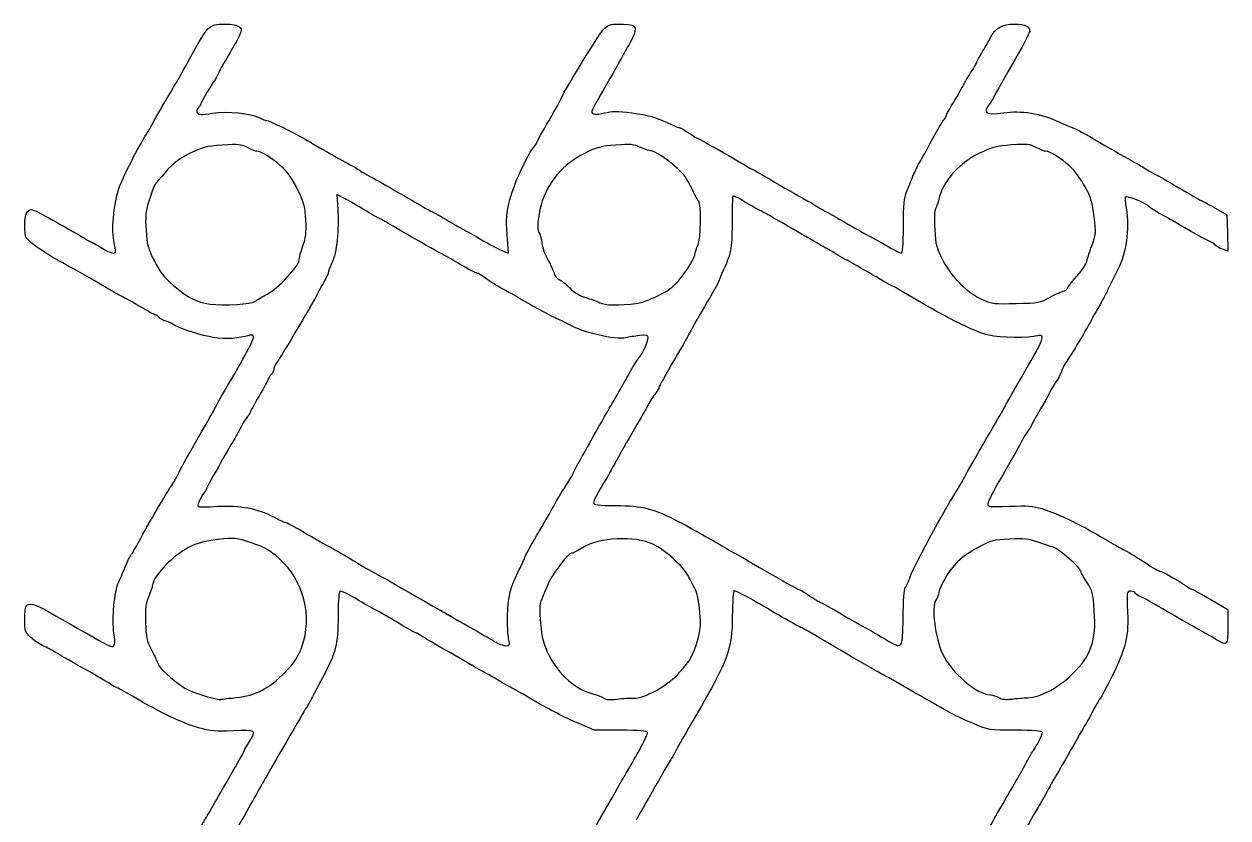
# Model space of a CAD drawing. Extents: x 10 to 820, y 30 to 851.
# Drawn here: x 33.5 to 352.3, y 239 to 449.2 of the extents above; entities that cross this region are included whole.
import ezdxf

# ---------------------------------------------------------------- set-up
doc = ezdxf.new("R2010")
doc.units = 0
doc.layers.add('Layer_1', color=7, linetype='CONTINUOUS')

msp = doc.modelspace()

# ---------------------------------------------------------------- linework, layer by layer
at = {"layer": 'Layer_1', "color": 7}
for points in [[(118.304194, 403.006843), (116.258793, 404.050333), (116.534065, 400.031117)], [(349.143437, 400.364982), (352.031544, 398.725791), (352.168741, 393.897965), (352.305655, 389.070223), (350.872911, 389.569659)], [(160.604346, 388.983341), (161.719609, 388.550689), (161.388312, 393.496437)], [(196.072973, 375.283641), (196.073075, 375.283811)], [(347.747346, 296.836242), (352.272518, 294.173036), (352.272518, 289.615889)], [(266.278609, 292.085659), (266.278581, 292.085858)], [(161.798043, 286.383061), (161.798256, 286.383061)], [(194.869635, 270.732132), (194.869709, 270.731962)], [(191.459888, 262.200218), (184.520531, 262.205887), (179.781514, 264.224268)]]:
    msp.add_lwpolyline(points, dxfattribs=at)
for points in [[(305.231404, 376.910586)], [(94.747583, 375.81542)], [(89.693356, 270.876246)], [(299.331515, 270.811616)]]:
    msp.add_lwpolyline(points, close=True, dxfattribs=at)
for points in [[(76.539354, 438.612061), (82.172163, 449.027314), (82.336229, 449.201871), (86.48915, 449.201871)], [(86.48915, 449.201871), (88.691743, 449.201871), (89.870363, 448.971982), (90.475024, 448.424952)], [(90.475024, 448.424952), (91.293109, 447.684571), (91.251417, 447.497768), (89.589022, 444.453783)], [(175.614511, 429.274597), (175.614511, 430.024247), (185.564755, 446.339843), (186.813518, 447.637827)], [(186.813518, 447.637827), (188.167515, 449.045144), (188.595124, 449.202212), (191.072942, 449.202212)], [(191.072942, 449.202212), (192.587839, 449.202212), (194.169928, 449.070684), (194.588699, 448.910101)], [(194.588699, 448.910101), (195.709444, 448.480029), (195.467731, 446.864791), (193.876075, 444.148039)], [(289.369266, 445.475446), (290.752035, 448.215642), (292.456167, 449.201248), (295.811253, 449.201248)], [(299.80439, 447.275135), (299.80439, 446.8511), (297.638296, 442.778678), (294.990822, 438.225302)], [(295.811253, 449.201248), (298.694428, 449.201248), (299.80439, 448.665812), (299.80439, 447.275135)], [(89.589022, 444.453783), (88.629554, 442.696927), (87.330331, 440.436722), (86.701844, 439.431047)], [(193.876075, 444.148039), (193.100569, 442.824316), (192.315302, 441.416376), (192.131058, 441.019213)], [(287.150561, 441.629484), (287.86852, 442.749396), (288.866939, 444.480061), (289.369266, 445.475446)], [(192.131058, 441.019213), (191.946693, 440.622108), (189.99642, 437.191733), (187.796806, 433.396143)], [(285.845065, 439.211702), (285.845065, 439.421182), (286.432517, 440.509544), (287.150561, 441.629484)], [(71.561662, 429.947683), (73.511901, 433.256962), (75.751838, 437.155988), (76.539354, 438.612061)], [(86.701844, 439.431047), (86.073358, 438.425343), (85.35244, 437.125686), (85.099762, 436.542911)], [(284.160321, 436.271976), (285.08691, 437.678981), (285.845065, 439.001825), (285.845065, 439.211702)], [(294.990822, 438.225302), (292.343376, 433.671869), (290.177282, 429.818168), (290.177282, 429.661554)], [(84.03753, 434.548653), (82.045511, 431.460448), (80.305846, 428.502496), (80.305846, 428.203611)], [(85.099762, 436.542911), (84.84694, 435.96008), (84.369084, 435.062688), (84.03753, 434.548653)], [(282.475578, 433.46168), (282.475578, 433.600578), (283.233698, 434.865), (284.160321, 436.271976)], [(187.796806, 433.396143), (185.597223, 429.600581), (183.79756, 426.310068), (183.79756, 426.083863)], [(280.0688, 429.224962), (281.392562, 431.416483), (282.475578, 433.322981), (282.475578, 433.46168)], [(67.416696, 422.727331), (67.746192, 423.389192), (69.611398, 426.638348), (71.561662, 429.947683)], [(80.305846, 428.203611), (80.305846, 428.012839), (79.991907, 427.510427), (79.608178, 427.086449)], [(172.485686, 423.690316), (174.206531, 426.633047), (175.614511, 429.146017), (175.614511, 429.274597)], [(277.662021, 424.86386), (277.662021, 425.070789), (278.745066, 427.033469), (280.0688, 429.224962)], [(289.214579, 428.152927), (287.220888, 425.618386), (288.188976, 424.96259), (292.852365, 425.6886)], [(290.177282, 429.661554), (290.177282, 429.504798), (289.744063, 428.826099), (289.214579, 428.152927)], [(79.608178, 427.086449), (79.192766, 426.627378), (79.068904, 426.059173), (79.302155, 425.681938)], [(79.302155, 425.681938), (79.61974, 425.168074), (80.387201, 425.153532), (83.364503, 425.605119)], [(83.364503, 425.605119), (87.419092, 426.219727), (93.355897, 425.636301), (95.868694, 424.374231)], [(95.868694, 424.374231), (96.618223, 423.998102), (97.452175, 423.690316), (97.721957, 423.690316)], [(183.79756, 426.083863), (183.79756, 425.211529), (184.888975, 425.078499), (187.195918, 425.669749)], [(187.195918, 425.669749), (189.134237, 426.166521), (190.526003, 426.168335), (194.445002, 425.678253)], [(194.445002, 425.678253), (199.050967, 425.103416), (200.123937, 424.790868), (204.78927, 422.665252)], [(277.005463, 423.727252), (277.366549, 424.145277), (277.662021, 424.656675), (277.662021, 424.86386)], [(292.852365, 425.6886), (297.441741, 426.403129), (302.921366, 425.543466), (307.324535, 423.418616)], [(65.894922, 420.079828), (66.402423, 420.874068), (67.087237, 422.065413), (67.416696, 422.727331)], [(97.721957, 423.690316), (98.20053, 423.690316), (105.343999, 420.294553), (106.780555, 419.384178)], [(169.356858, 418.044553), (169.356858, 418.206978), (170.764844, 420.747586), (172.485686, 423.690316)], [(204.78927, 422.665252), (205.877255, 422.169586), (206.92888, 421.76392), (207.126243, 421.76392)], [(207.126243, 421.76392), (207.323647, 421.76392), (208.44793, 421.114105), (209.624779, 420.319923)], [(274.272397, 419.116502), (275.414496, 421.234465), (276.644375, 423.30934), (277.005463, 423.727252)], [(307.324535, 423.418616), (309.210283, 422.508524), (310.973574, 421.76392), (311.242865, 421.76392)], [(311.242865, 421.76392), (311.512157, 421.76392), (314.712018, 420.018798), (318.353517, 417.885841)], [(58.739801, 406.169259), (59.952541, 409.358433), (63.702091, 416.648065), (65.894922, 420.079828)], [(106.780555, 419.384178), (108.17463, 418.500619), (119.063048, 412.288096), (119.777164, 411.968745)], [(168.69733, 416.989243), (169.060057, 417.407211), (169.356858, 417.882099), (169.356858, 418.044553)], [(209.624779, 420.319923), (210.801593, 419.525655), (211.875966, 418.875841), (212.012185, 418.875841)], [(212.012185, 418.875841), (212.230113, 418.875841), (222.820711, 412.831753), (224.712846, 411.627567)], [(270.944056, 413.099542), (271.632537, 414.290887), (273.130268, 416.99854), (274.272397, 419.116502)], [(318.353517, 417.885841), (321.995016, 415.752884), (325.971967, 413.472695), (327.191148, 412.818799)], [(77.302137, 414.926216), (74.481299, 413.497186), (72.901613, 412.27894), (70.80382, 409.914818)], [(85.927938, 417.142909), (81.520192, 416.84717), (80.655222, 416.624877), (77.302137, 414.926216)], [(92.659796, 416.489268), (91.01821, 417.369142), (90.315788, 417.437343), (85.927938, 417.142909)], [(95.125385, 415.50695), (94.77739, 415.50695), (93.667858, 415.949013), (92.659796, 416.489268)], [(101.372584, 411.703848), (98.768208, 413.972783), (96.248066, 415.50695), (95.125385, 415.50695)], [(162.13258, 402.762865), (163.117548, 406.719577), (166.901882, 414.920518), (168.69733, 416.989243)], [(181.880696, 414.971882), (176.201189, 412.158723), (171.920602, 407.06804), (170.390307, 401.306906)], [(190.13015, 417.164395), (186.25439, 416.875942), (185.111977, 416.57238), (181.880696, 414.971882)], [(196.795008, 416.513617), (194.892604, 417.379148), (194.081175, 417.458376), (190.13015, 417.164395)], [(199.936567, 415.517551), (199.400048, 415.523221), (197.986365, 415.971605), (196.795008, 416.513617)], [(208.273959, 409.20335), (206.780634, 411.115347), (200.982837, 415.506184), (199.936567, 415.517551)], [(286.549219, 415.023614), (281.468275, 412.591035), (277.093644, 407.91849), (276.013088, 403.770043)], [(295.019962, 417.204676), (291.053442, 416.921495), (289.885228, 416.620824), (286.549219, 415.023614)], [(301.511102, 416.519995), (299.815048, 417.429066), (299.148708, 417.499365), (295.019962, 417.204676)], [(304.029259, 415.50695), (303.683858, 415.50695), (302.550737, 415.962817), (301.511102, 416.519995)], [(310.445961, 411.541082), (308.18108, 413.636622), (305.154925, 415.50695), (304.029259, 415.50695)], [(105.898716, 405.441265), (104.418062, 408.461325), (103.268077, 410.052496), (101.372584, 411.703848)], [(119.777164, 411.968745), (120.174292, 411.790729), (121.149027, 411.221844), (121.943292, 410.7037)], [(224.712846, 411.627567), (225.109946, 411.374717), (225.75978, 411.020018), (226.156908, 410.839224)], [(268.863587, 408.887684), (269.319356, 410.01284), (270.255571, 411.908197), (270.944056, 413.099542)], [(314.495508, 406.120503), (313.487536, 407.973766), (311.665199, 410.413007), (310.445961, 411.541082)], [(327.191148, 412.818799), (328.410301, 412.164846), (330.057684, 411.205545), (330.851895, 410.687088)], [(70.80382, 409.914818), (67.802848, 406.532887), (67.85642, 406.629577), (66.438142, 402.029004)], [(121.943292, 410.7037), (122.73752, 410.185498), (124.145466, 409.36226), (125.072083, 408.874191)], [(125.072083, 408.874191), (126.562242, 408.089334), (136.7152, 402.262238), (139.268824, 400.726257)], [(210.477911, 405.287769), (209.762911, 406.804758), (208.771131, 408.566774), (208.273959, 409.20335)], [(226.156908, 410.839224), (226.554042, 410.658374), (229.911495, 408.746235), (233.617925, 406.590005)], [(267.192541, 404.808232), (267.655816, 405.926755), (268.407822, 407.7625), (268.863587, 408.887684)], [(330.851895, 410.687088), (331.646134, 410.168547), (332.729195, 409.548411), (333.258679, 409.308997)], [(333.258679, 409.308997), (333.788191, 409.06947), (336.495816, 407.526147), (339.275583, 405.879189)], [(57.207476, 391.885054), (56.570948, 395.241502), (57.351618, 402.518604), (58.739801, 406.169259)], [(108.084741, 397.222239), (107.906697, 400.917057), (107.657387, 401.854106), (105.898716, 405.441265)], [(212.146896, 402.301498), (211.943822, 402.42679), (211.192879, 403.770752), (210.477911, 405.287769)], [(233.617925, 406.590005), (237.32436, 404.433804), (240.681816, 402.522941), (241.078947, 402.343706)], [(316.880097, 398.178109), (316.424711, 401.951419), (316.007735, 403.340169), (314.495508, 406.120503)], [(339.275583, 405.879189), (342.055463, 404.232232), (344.76306, 402.686556), (345.292571, 402.444421)], [(66.438142, 402.029004), (65.655667, 399.490834), (65.524516, 398.087854), (65.74345, 394.597073)], [(123.507087, 400.030749), (121.770464, 401.093684), (119.429151, 402.432941), (118.304194, 403.006843)], [(161.388312, 393.496437), (161.104167, 397.737407), (161.210268, 399.05804), (162.13258, 402.762865)], [(211.94317, 390.617798), (212.69229, 392.053999), (212.863327, 401.858755), (212.146896, 402.301498)], [(221.169862, 403.57998), (221.048539, 403.383539), (220.953805, 400.192437), (220.959503, 396.488547)], [(223.303202, 402.729615), (222.251231, 403.393659), (221.291225, 403.776364), (221.169862, 403.57998)], [(228.137795, 399.970371), (226.530741, 400.823854), (224.35517, 402.065514), (223.303202, 402.729615)], [(241.078947, 402.343706), (241.476078, 402.164556), (242.450816, 401.589322), (243.245041, 401.065621)], [(266.350161, 395.662276), (266.350161, 401.340157), (266.519956, 403.184632), (267.192541, 404.808232)], [(276.013088, 403.770043), (275.628089, 402.291889), (275.103739, 400.708427), (274.847901, 400.251227)], [(325.088805, 403.384843), (325.015955, 403.300654), (325.129624, 402.040371), (325.341939, 400.58427)], [(331.201718, 401.051675), (330.240348, 401.961142), (325.442172, 403.792493), (325.088805, 403.384843)], [(345.292571, 402.444421), (345.822083, 402.202342), (347.554959, 401.266512), (349.143437, 400.364982)], [(33.982706, 392.626201), (33.450113, 393.375738), (33.544073, 398.110163), (34.11259, 399.172503)], [(34.11259, 399.172503), (34.386587, 399.684553), (34.962258, 400.103571), (35.391701, 400.103571)], [(35.391701, 400.103571), (35.821144, 400.103571), (38.358679, 398.837675), (41.03069, 397.29044)], [(116.534065, 400.031117), (116.898025, 394.720097), (116.242604, 388.709543), (115.002852, 385.988)], [(127.67388, 397.657924), (127.118768, 397.900002), (125.24371, 398.967842), (123.507087, 400.030749)], [(139.268824, 400.726257), (139.800116, 400.406708), (140.679313, 399.940975), (141.222576, 399.691357)], [(141.222576, 399.691357), (141.765844, 399.441908), (143.931941, 398.217171), (146.036135, 396.970125)], [(170.390307, 401.306906), (169.517991, 398.022884), (169.25423, 394.791246), (169.804434, 394.128336)], [(231.861176, 397.937193), (231.420357, 398.201949), (229.744818, 399.116859), (228.137795, 399.970371)], [(243.245041, 401.065621), (244.039301, 400.541977), (245.014039, 399.965864), (245.41117, 399.785382)], [(245.41117, 399.785382), (245.80827, 399.604815), (248.688828, 397.977955), (251.812358, 396.169933)], [(274.847901, 400.251227), (274.584336, 399.780251), (274.49651, 397.429479), (274.645167, 394.827842)], [(325.341939, 400.58427), (326.232443, 394.472122), (325.469215, 388.792116), (323.142906, 384.218189)], [(334.943564, 398.611838), (333.487463, 399.384336), (331.803655, 400.482251), (331.201718, 401.051675)], [(338.313079, 396.754692), (337.915973, 397.003574), (336.399693, 397.839369), (334.943564, 398.611838)], [(41.03069, 397.29044), (43.702703, 395.743234), (46.213788, 394.332856), (46.610916, 394.156343)], [(107.2932, 390.440462), (108.099439, 392.561741), (108.248014, 393.834809), (108.084741, 397.222239)], [(129.405182, 396.737939), (129.008082, 397.001845), (128.228963, 397.41576), (127.67388, 397.657924)], [(144.550427, 388.069593), (144.365126, 388.069593), (130.557349, 395.9725), (129.405182, 396.737939)], [(146.036135, 396.970125), (148.14033, 395.723108), (150.295145, 394.506875), (150.824662, 394.267376)], [(220.959503, 396.488547), (220.968857, 389.548683), (220.753594, 388.488724), (218.193595, 382.9424)], [(245.673837, 389.974163), (243.211955, 391.368299), (232.904467, 397.310566), (231.861176, 397.937193)], [(251.812358, 396.169933), (254.935928, 394.361883), (257.583166, 392.882566), (257.695124, 392.882566)], [(265.788235, 388.550236), (266.191197, 388.550094), (266.350161, 390.561842), (266.350161, 395.662276)], [(316.273171, 390.476434), (317.378512, 393.460834), (317.406547, 393.816298), (316.880097, 398.178109)], [(347.896052, 391.438484), (347.558842, 391.438484), (340.909841, 395.127067), (338.313079, 396.754692)], [(42.038055, 386.86657), (38.874891, 388.578667), (34.77662, 391.508954), (33.982706, 392.626201)], [(46.610916, 394.156343), (47.008047, 393.980028), (47.982786, 393.407713), (48.777014, 392.885089)], [(48.777014, 392.885089), (49.571273, 392.362437), (50.697942, 391.724358), (51.280745, 391.467114)], [(65.74345, 394.597073), (65.977904, 390.86101), (66.258522, 389.804141), (67.874287, 386.575848)], [(150.824662, 394.267376), (151.354149, 394.027848), (152.437196, 393.421319), (153.231424, 392.91936)], [(153.231424, 392.91936), (155.228452, 391.657347), (159.261336, 389.504377), (160.604346, 388.983341)], [(169.804434, 394.128336), (170.087644, 393.787215), (170.455187, 392.446938), (170.62147, 391.149917)], [(257.695124, 392.882566), (257.80695, 392.882566), (259.547406, 391.907845), (261.562518, 390.716472)], [(274.645167, 394.827842), (274.884638, 390.638859), (275.081485, 389.903269), (276.887021, 386.447694)], [(51.280745, 391.467114), (51.863549, 391.210012), (53.21305, 390.448541), (54.279656, 389.775228)], [(54.279656, 389.775228), (56.2329, 388.542214), (57.682123, 388.197776), (57.682123, 388.966702)], [(57.682123, 388.966702), (57.682123, 389.195458), (57.468618, 390.508607), (57.207476, 391.885054)], [(106.30038, 386.697256), (106.300502, 387.319688), (106.747276, 389.004147), (107.2932, 390.440462)], [(170.62147, 391.149917), (170.787807, 389.852869), (171.509885, 387.816941), (172.226183, 386.625596)], [(211.232986, 388.551001), (211.236105, 388.948135), (211.557383, 389.87821), (211.94317, 390.617798)], [(249.022265, 388.005332), (248.228039, 388.495017), (246.721244, 389.380985), (245.673837, 389.974163)], [(261.562518, 390.716472), (263.577597, 389.525127), (265.479174, 388.550292), (265.788235, 388.550236)], [(314.853325, 386.144217), (314.997042, 386.806078), (315.635829, 388.755606), (316.273171, 390.476434)], [(348.871935, 390.753804), (348.559245, 391.130358), (348.120215, 391.438484), (347.896052, 391.438484)], [(350.872911, 389.569659), (350.084908, 389.844336), (349.184426, 390.377221), (348.871935, 390.753804)], [(57.682126, 377.951723), (56.491269, 378.733773), (45.655309, 384.908708), (42.038055, 386.86657)], [(67.874287, 386.575848), (69.333464, 383.660557), (70.434913, 382.248932), (72.975334, 380.03822)], [(97.793407, 377.658479), (100.725477, 379.20903), (106.30006, 385.132135), (106.30038, 386.697256)], [(115.002852, 385.988), (114.452171, 384.779165), (114.001633, 383.571237), (114.001633, 383.303619)], [(148.807319, 385.662809), (146.558252, 386.986532), (144.642643, 388.069593), (144.550427, 388.069593)], [(172.226183, 386.625596), (172.942447, 385.434223), (173.673635, 383.87823), (173.851004, 383.167839)], [(206.857172, 381.330989), (209.141086, 384.039578), (211.219842, 387.46947), (211.232986, 388.551001)], [(251.188362, 386.792642), (250.791259, 386.970091), (249.816524, 387.515618), (249.022265, 388.005332)], [(257.157479, 383.379502), (254.271603, 385.079496), (251.58549, 386.615363), (251.188362, 386.792642)], [(276.887021, 386.447694), (279.16728, 382.083587), (283.415827, 377.951949), (287.479068, 376.147187)], [(312.559076, 382.74491), (313.677344, 383.952696), (314.709722, 385.482355), (314.853325, 386.144217)], [(114.001633, 383.303619), (114.001633, 383.035745), (113.351796, 381.714941), (112.557565, 380.367889)], [(153.453669, 383.256025), (153.147334, 383.256025), (151.056381, 384.339086), (148.807319, 385.662809)], [(155.78767, 381.857099), (154.810395, 382.626507), (153.760105, 383.256025), (153.453669, 383.256025)], [(173.851004, 383.167839), (174.028425, 382.45742), (174.590274, 381.74394), (175.099643, 381.582223)], [(218.193595, 382.9424), (217.808505, 382.108192), (217.493454, 381.306299), (217.493454, 381.160541)], [(263.415132, 379.826189), (262.859321, 380.080456), (260.043389, 381.679593), (257.157479, 383.379502)], [(309.962286, 379.495782), (310.272396, 380.075014), (311.440865, 381.537152), (312.559076, 382.74491)], [(323.142906, 384.218189), (322.537, 383.026815), (321.363344, 380.644069), (320.534805, 378.923241)], [(72.975334, 380.03822), (76.776993, 376.729962), (79.085106, 375.554576), (82.713674, 375.079036)], [(112.557565, 380.367889), (111.763337, 379.020838), (111.113503, 377.833461), (111.113503, 377.729203)], [(159.971315, 379.183773), (158.647573, 379.884696), (156.76494, 381.087663), (155.78767, 381.857099)], [(175.099643, 381.582223), (175.609046, 381.420932), (176.900193, 380.413867), (177.968922, 379.345178)], [(201.174848, 377.193001), (203.862797, 378.469442), (205.369332, 379.566478), (206.857172, 381.330989)], [(217.493454, 381.160541), (217.493454, 381.014841), (215.76057, 377.937039), (213.642597, 374.321165)], [(265.393783, 378.782614), (264.861317, 379.102192), (263.970913, 379.571808), (263.415132, 379.826189)], [(308.704355, 378.442513), (309.086154, 378.442513), (309.652289, 378.916523), (309.962286, 379.495782)], [(59.391911, 377.045486), (58.848648, 377.28303), (58.079254, 377.690907), (57.682126, 377.951723)], [(64.124913, 374.399175), (62.065035, 375.616995), (59.935182, 376.80783), (59.391911, 377.045486)], [(94.747583, 375.81542), (95.144709, 376.153225), (96.515342, 376.982557), (97.793407, 377.658479)], [(111.113503, 377.729203), (111.113503, 377.349474), (101.394232, 360.907679), (100.490901, 359.759251)], [(163.100143, 377.47896), (162.703012, 377.71537), (161.29503, 378.482879), (159.971315, 379.183773)], [(174.411984, 371.279024), (172.458522, 372.161902), (167.002858, 375.152113), (163.100143, 377.47896)], [(177.968922, 379.345178), (179.277494, 378.036592), (180.668398, 377.202497), (182.228187, 376.791077)], [(182.228187, 376.791077), (183.502071, 376.455001), (185.188799, 375.835518), (185.976436, 375.414318)], [(196.073075, 375.283811), (196.867334, 375.378488), (199.163125, 376.237697), (201.174848, 377.193001)], [(288.974825, 366.830699), (285.178328, 367.656743), (277.162242, 371.719613), (265.393783, 378.782614)], [(296.195093, 375.216913), (302.180447, 375.371401), (302.57364, 375.445386), (305.231404, 376.910586)], [(305.231461, 376.910586), (306.759703, 377.753156), (308.3225, 378.442513), (308.704355, 378.442513)], [(320.534805, 378.923241), (319.706267, 377.202412), (318.498056, 374.927978), (317.849857, 373.869011)], [(68.252806, 372.18492), (68.042447, 372.18492), (66.184787, 373.181298), (64.124913, 374.399175)], [(82.713674, 375.079036), (86.359533, 374.6012), (93.859614, 375.062028), (94.747583, 375.81542)], [(185.976436, 375.414318), (187.33896, 374.685757), (190.695971, 374.642444), (196.072973, 375.283641)], [(213.642597, 374.321165), (211.52462, 370.70515), (209.791736, 367.653484), (209.791736, 367.539588)], [(287.479068, 376.147187), (289.704435, 375.15869), (290.530564, 375.070532), (296.195093, 375.216913)], [(317.849857, 373.869011), (317.201744, 372.810044), (316.518509, 371.618643), (316.331649, 371.221509)], [(69.195479, 371.510076), (68.88756, 371.881244), (68.46325, 372.18492), (68.252806, 372.18492)], [(71.059519, 370.509871), (70.342331, 370.688737), (69.5035, 371.138935), (69.195479, 371.510076)], [(73.085531, 369.566444), (72.688428, 369.906318), (71.776701, 370.330891), (71.059519, 370.509871)], [(177.540814, 369.758747), (177.14368, 369.996573), (175.735735, 370.6808), (174.411984, 371.279024)], [(316.331649, 371.221509), (315.61902, 369.707128), (311.198957, 362.23126), (309.928128, 360.391037)], [(82.358564, 366.440822), (78.735889, 367.252098), (73.875351, 368.890438), (73.085531, 369.566444)], [(88.39025, 355.187166), (93.320671, 363.64983), (94.597373, 366.236898), (94.09244, 366.741862)], [(94.09244, 366.741862), (93.926103, 366.908255), (92.951226, 366.792885), (91.926025, 366.485893)], [(192.84883, 366.143298), (190.116467, 365.472649), (181.167035, 367.586359), (177.540814, 369.758747)], [(196.434059, 366.712721), (195.176519, 366.574958), (193.563167, 366.318592), (192.84883, 366.143298)], [(198.720501, 366.189191), (198.720501, 366.827128), (198.317987, 366.91931), (196.434059, 366.712721)], [(209.791736, 367.539588), (209.791736, 367.425918), (207.950572, 364.190312), (205.700209, 360.349793)], [(301.851118, 366.626605), (299.733326, 366.025773), (292.120063, 366.146558), (288.974825, 366.830699)], [(298.558308, 357.241065), (303.534472, 365.778762), (304.050888, 367.25068), (301.851118, 366.626605)], [(91.926025, 366.485893), (89.596179, 365.78789), (85.363775, 365.767991), (82.358564, 366.440822)], [(196.357203, 360.879531), (197.360679, 361.99332), (198.720501, 365.048473), (198.720501, 366.189191)], [(193.788501, 356.781456), (194.720975, 358.502284), (195.876918, 360.346448), (196.357203, 360.879531)], [(205.700209, 360.349793), (203.44988, 356.50933), (201.608687, 353.189761), (201.608687, 352.972996)], [(309.928128, 360.391037), (309.196818, 359.332041), (308.433845, 357.924045), (308.232614, 357.262212)], [(99.560962, 357.738148), (99.560962, 357.276782), (99.236026, 356.62966), (98.838927, 356.300076)], [(100.490901, 359.759251), (99.979443, 359.10904), (99.560962, 358.199515), (99.560962, 357.738148)], [(293.505241, 348.357683), (293.745335, 348.887194), (296.019231, 352.884697), (298.558308, 357.241065)], [(308.232614, 357.262212), (308.031637, 356.60035), (307.244116, 355.127355), (306.483184, 353.988905)], [(83.675373, 346.906032), (83.675373, 347.00978), (85.797054, 350.736149), (88.39025, 355.187166)], [(98.116897, 355.24692), (98.116897, 354.997471), (97.033819, 352.959305), (95.710099, 350.718177)], [(98.838927, 356.300076), (98.441796, 355.970492), (98.116897, 355.496567), (98.116897, 355.24692)], [(188.041736, 346.672968), (190.269955, 350.51173), (192.855991, 355.060599), (193.788501, 356.781456)], [(306.483184, 353.988905), (305.722223, 352.850483), (305.099621, 351.807418), (305.099621, 351.670958)], [(200.691702, 351.41309), (200.18737, 350.771922), (199.309696, 349.38887), (198.741341, 348.339683)], [(201.608687, 352.972996), (201.608687, 352.756429), (201.196031, 352.054259), (200.691702, 351.41309)], [(305.099621, 351.670958), (305.099621, 351.534328), (304.016532, 349.589251), (302.692809, 347.348124)], [(95.710099, 350.718177), (94.386387, 348.47705), (93.303306, 346.504647), (93.303306, 346.33505)], [(198.741341, 348.339683), (198.172983, 347.290524), (197.512094, 346.107144), (197.272694, 345.71001)], [(292.592542, 346.672968), (292.854463, 347.070073), (293.265118, 347.828199), (293.505241, 348.357683)], [(79.664944, 339.835973), (81.870673, 343.620933), (83.675373, 346.802426), (83.675373, 346.906032)], [(92.63516, 345.266785), (92.267651, 344.848817), (91.3896, 343.423784), (90.683884, 342.100061)], [(93.303306, 346.33505), (93.303306, 346.165538), (93.002675, 345.684754), (92.63516, 345.266785)], [(183.65252, 338.971236), (183.838473, 339.36837), (185.813515, 342.834149), (188.041736, 346.672968)], [(197.272694, 345.71001), (195.383063, 342.575431), (188.612078, 330.696083), (188.612078, 330.515431)], [(282.332009, 328.862776), (282.700048, 329.6662), (291.841701, 345.534376), (292.592542, 346.672968)], [(302.692809, 347.348124), (301.369086, 345.106996), (300.286025, 343.134536), (300.286025, 342.964996)], [(90.683884, 342.100061), (89.978199, 340.776338), (89.199587, 339.36837), (88.95363, 338.971236)], [(299.6321, 341.896732), (299.272412, 341.478735), (298.160721, 339.620483), (297.161593, 337.767248)], [(300.286025, 342.964996), (300.286025, 342.795484), (299.991732, 342.3147), (299.6321, 341.896732)], [(74.52436, 330.547605), (75.145944, 331.871327), (77.459188, 336.051097), (79.664944, 339.835973)], [(88.95363, 338.971236), (87.518432, 336.653998), (81.750762, 326.432379), (81.750762, 326.206118)], [(181.61672, 335.361088), (182.550563, 336.949567), (183.466658, 338.57413), (183.65252, 338.971236)], [(179.154553, 330.788209), (179.574933, 331.714798), (180.682914, 333.772581), (181.61672, 335.361088)], [(297.161593, 337.767248), (296.162466, 335.914042), (293.857417, 331.86665), (292.039219, 328.773003)], [(72.338658, 326.69671), (72.919211, 327.490978), (73.902787, 329.223853), (74.52436, 330.547605)], [(177.105954, 327.177976), (177.812303, 328.237028), (178.7342, 329.861564), (179.154553, 330.788209)], [(188.612078, 330.515431), (188.612078, 330.39014), (188.058897, 329.41128), (187.382834, 328.340238)], [(281.538668, 327.418723), (281.792993, 327.815772), (282.150098, 328.465642), (282.332009, 328.862776)], [(292.039219, 328.773003), (290.221105, 325.679441), (288.733483, 322.731976), (288.733483, 322.223243)], [(63.824497, 312.078216), (66.566141, 317.154868), (71.280193, 325.248716), (72.338658, 326.69671)], [(81.750762, 326.206118), (81.750762, 326.057299), (81.335829, 325.348751), (80.828677, 324.631387)], [(173.632808, 321.401734), (174.91765, 323.803671), (175.488984, 324.753872), (177.105954, 327.177976)], [(187.382834, 328.340238), (185.304996, 325.048732), (184.279855, 323.086676), (184.279855, 322.401202)], [(267.783851, 301.906799), (268.612769, 304.779769), (276.996993, 320.33055), (281.538668, 327.418723)], [(79.603104, 322.276364), (79.300891, 321.230068), (79.321794, 321.226808), (84.592959, 321.504915)], [(80.828677, 324.631387), (80.321528, 323.914052), (79.770025, 322.85432), (79.603104, 322.276364)], [(184.279855, 322.401202), (184.279855, 321.884701), (185.532579, 321.740134), (190.176491, 321.720802)], [(288.733483, 322.223243), (288.733483, 321.349463), (289.05034, 321.311252), (294.449971, 321.533602)], [(84.592959, 321.504915), (90.73137, 321.828717), (95.214226, 320.983907), (99.508371, 318.693967)], [(169.295579, 313.851599), (171.114596, 316.945218), (173.066349, 320.342739), (173.632808, 321.401734)], [(190.176491, 321.720802), (197.266705, 321.692455), (200.276135, 320.919646), (206.903607, 317.431841)], [(294.449971, 321.533602), (299.100094, 321.725224), (300.693874, 321.605602), (302.994047, 320.893822)], [(302.994047, 320.893822), (307.884604, 319.380036), (313.332509, 316.690156), (321.947082, 311.535665)], [(99.508371, 318.693967), (100.935549, 317.932893), (102.31084, 317.310207), (102.564558, 317.310207)], [(102.564558, 317.310207), (102.818315, 317.310207), (105.008037, 316.148087), (107.4307, 314.727703)], [(206.903607, 317.431841), (210.927213, 315.314361), (217.826562, 311.414456), (219.900219, 310.085404)], [(84.75321, 312.698437), (81.122142, 312.279448), (79.370853, 311.804503), (76.979549, 310.590197)], [(93.658291, 311.845719), (89.532867, 313.208673), (89.337251, 313.22741), (84.75321, 312.698437)], [(107.4307, 314.727703), (109.853367, 313.307375), (113.351796, 311.32284), (115.205031, 310.317674)], [(165.98827, 307.821315), (165.98827, 308.044119), (167.476558, 310.757895), (169.295579, 313.851599)], [(200.017005, 311.469107), (195.269626, 313.771747), (185.654517, 313.292918), (181.349572, 310.539457)], [(294.510406, 312.818796), (290.288853, 312.624906), (289.645871, 312.4565), (286.140633, 310.627303)], [(301.971448, 312.008739), (299.574812, 312.855221), (298.305118, 312.993041), (294.510406, 312.818796)], [(61.796524, 308.645886), (62.106977, 309.042991), (63.019438, 310.587561), (63.824497, 312.078216)], [(76.979549, 310.590197), (73.217135, 308.679703), (68.00696, 303.418799), (67.566048, 301.085149)], [(101.005234, 307.68032), (98.410104, 309.979331), (97.156876, 310.689807), (93.658291, 311.845719)], [(115.205031, 310.317674), (117.058262, 309.312537), (119.765879, 307.729558), (121.221982, 306.799936)], [(181.349572, 310.539457), (180.135056, 309.762651), (178.835383, 309.119101), (178.461442, 309.109463)], [(209.405544, 303.046128), (208.108056, 305.571117), (203.319336, 309.867363), (200.017005, 311.469107)], [(219.900219, 310.085404), (220.297344, 309.830852), (221.272085, 309.298874), (222.066341, 308.90313)], [(286.140633, 310.627303), (283.869175, 309.441967), (281.486179, 307.727262), (280.209276, 306.359404)], [(306.104192, 310.659589), (305.419653, 310.84044), (303.559899, 311.447706), (301.971448, 312.008739)], [(313.283328, 304.429832), (313.283328, 305.25358), (307.469357, 310.298654), (306.104192, 310.659589)], [(321.947082, 311.535665), (322.344188, 311.298122), (323.752156, 310.523753), (325.075879, 309.815007)], [(325.075879, 309.815007), (326.399687, 309.106232), (328.901885, 307.578358), (330.636377, 306.419668)], [(60.367412, 305.75775), (60.843074, 306.949067), (61.486161, 308.248723), (61.796524, 308.645886)], [(106.991047, 284.190746), (110.00453, 292.320651), (107.573187, 301.861842), (101.005234, 307.68032)], [(121.221982, 306.799936), (122.678083, 305.870427), (125.169113, 304.434793), (126.757575, 303.609741)], [(164.622266, 304.781668), (165.373569, 306.230484), (165.98827, 307.598342), (165.98827, 307.821315)], [(178.461442, 309.109463), (177.404403, 309.081117), (173.091535, 303.194834), (171.867577, 300.108585)], [(222.066341, 308.90313), (222.860572, 308.507356), (223.83531, 307.966421), (224.232439, 307.700985)], [(224.232439, 307.700985), (225.922083, 306.571634), (238.325528, 299.499817), (238.616627, 299.499817)], [(280.209276, 306.359404), (278.112806, 304.113599), (275.751484, 299.971785), (275.742232, 298.524075)], [(330.636377, 306.419668), (332.370953, 305.260979), (334.035258, 304.312988), (334.334909, 304.312988)], [(58.532395, 301.493451), (59.065969, 302.647492), (59.891716, 304.566405), (60.367412, 305.75775)], [(126.757575, 303.609741), (128.346059, 302.784689), (130.187255, 301.774308), (130.849096, 301.364503)], [(161.485263, 292.605278), (161.560693, 297.372982), (162.331192, 300.363618), (164.622266, 304.781668)], [(211.313264, 299.352302), (210.873525, 300.197706), (210.015047, 301.859914), (209.405544, 303.046128)], [(314.92473, 301.423946), (314.021952, 302.794724), (313.283328, 304.147388), (313.283328, 304.429832)], [(334.334909, 304.312988), (334.867624, 304.312988), (338.705876, 302.14936), (341.302212, 300.385502)], [(57.252873, 287.889278), (56.681443, 291.504132), (57.388142, 299.018976), (58.532395, 301.493451)], [(67.566048, 301.085149), (67.405749, 300.236059), (66.86828, 298.611495), (66.371902, 297.474973)], [(130.849096, 301.364503), (132.082839, 300.600623), (143.388225, 294.122437), (151.547423, 289.504006)], [(171.867577, 300.108585), (171.262381, 298.582497), (170.553274, 296.900645), (170.291795, 296.371133)], [(266.278581, 292.085858), (266.32419, 296.652302), (266.552918, 299.603933), (266.893886, 300.028194)], [(266.893886, 300.028194), (267.192303, 300.39959), (267.592921, 301.244938), (267.783851, 301.906799)], [(316.914679, 293.817628), (316.592579, 298.543521), (316.441577, 299.120711), (314.92473, 301.423946)], [(341.302212, 300.385502), (342.019519, 299.898169), (342.744934, 299.499448), (342.914304, 299.499448)], [(66.371902, 297.474973), (65.651803, 295.826173), (65.49854, 294.478752), (65.613657, 290.807688)], [(117.236159, 299.019259), (116.804434, 299.019259), (116.641572, 297.269489), (116.620091, 292.400588)], [(122.906921, 296.105357), (120.405948, 297.703417), (117.84516, 299.019259), (117.236159, 299.019259)], [(212.446141, 293.46137), (212.254802, 295.960421), (211.772139, 298.46999), (211.313264, 299.352302)], [(221.481458, 299.173889), (221.27365, 299.220944), (221.07527, 296.226878), (221.040645, 292.520466)], [(226.639209, 296.612957), (225.528158, 297.279212), (221.905676, 299.077851), (221.481458, 299.173889)], [(239.347319, 289.346173), (238.546656, 289.700985), (230.340734, 294.393344), (226.639209, 296.612957)], [(238.616627, 299.499817), (238.792119, 299.499817), (240.086923, 298.741719), (241.493922, 297.815102)], [(241.493922, 297.815102), (242.900887, 296.888484), (244.162956, 296.13033), (244.298447, 296.13033)], [(274.960547, 296.679514), (273.725886, 294.91679), (274.750812, 286.612922), (276.716522, 282.4524)], [(275.742232, 298.524075), (275.739822, 298.119713), (275.38787, 297.289615), (274.960547, 296.679514)], [(326.609337, 299.018097), (325.498383, 299.018097), (325.49586, 299.003924), (325.703385, 293.582862)], [(327.723381, 298.583801), (327.723381, 298.822761), (327.222046, 299.018097), (326.609337, 299.018097)], [(329.047104, 297.628072), (328.319082, 297.914711), (327.723381, 298.34501), (327.723381, 298.583801)], [(331.092868, 296.639404), (330.695734, 296.896223), (329.775126, 297.341234), (329.047104, 297.628072)], [(346.496275, 287.794148), (345.713828, 288.157322), (332.276729, 295.873483), (331.092868, 296.639404)], [(342.914304, 299.499448), (343.083532, 299.499448), (345.258527, 298.301017), (347.747346, 296.836242)], [(33.614415, 291.230078), (33.614415, 292.823092), (33.745886, 294.469086), (33.906486, 294.887848)], [(33.906486, 294.887848), (34.403592, 296.183281), (36.250873, 295.742239), (40.428407, 293.330692)], [(125.361557, 294.733672), (124.805743, 294.980853), (123.701183, 295.597899), (122.906921, 296.105357)], [(131.709618, 291.116352), (128.773972, 292.858894), (125.917335, 294.486689), (125.361557, 294.733672)], [(170.291795, 296.371133), (169.98609, 295.75199), (169.970913, 293.690466), (170.249332, 290.594863)], [(211.780909, 285.874384), (212.625038, 288.607266), (212.727962, 289.781263), (212.446141, 293.46137)], [(244.298447, 296.13033), (244.434056, 296.13033), (246.526983, 294.969798), (248.949649, 293.551313)], [(248.949649, 293.551313), (251.372313, 292.132856), (254.625262, 290.271089), (256.178395, 289.414091)], [(311.140053, 277.117002), (316.161287, 282.098863), (317.457854, 285.84856), (316.914679, 293.817628)], [(325.703385, 293.582862), (325.876298, 289.065515), (325.736833, 287.510201), (324.875867, 284.373071)], [(35.178828, 286.866283), (33.749783, 288.206815), (33.614415, 288.58439), (33.614415, 291.230078)], [(40.428407, 293.330692), (48.852789, 288.467574), (55.546473, 284.725275), (56.318557, 284.446856)], [(65.613657, 290.807688), (65.739714, 286.782973), (65.937232, 285.870841), (67.189732, 283.523697)], [(116.620091, 292.400588), (116.587153, 284.898642), (116.036279, 282.722315), (112.487924, 276.070989)], [(137.337206, 287.948069), (137.177559, 287.948069), (134.645265, 289.373782), (131.709618, 291.116352)], [(161.798256, 286.383061), (161.587585, 287.375867), (161.44687, 290.175845), (161.485263, 292.605278)], [(170.249332, 290.594863), (170.612787, 286.554444), (170.967784, 285.18908), (172.459463, 282.094582)], [(221.040645, 292.520466), (220.956087, 283.456375), (220.06299, 281.020677), (211.284027, 265.906318)], [(261.714016, 286.225001), (266.161646, 283.55006), (266.193836, 283.59136), (266.278609, 292.085659)], [(56.318557, 284.446856), (57.428814, 284.046548), (57.701512, 285.051203), (57.252873, 287.889278)], [(138.931521, 287.054135), (138.214178, 287.545804), (137.49674, 287.948069), (137.337206, 287.948069)], [(156.601852, 276.866702), (145.776635, 282.989253), (140.020238, 286.308028), (138.931521, 287.054135)], [(151.547423, 289.504006), (154.062525, 288.080333), (156.986768, 286.393152), (158.045738, 285.754677)], [(242.042613, 287.890129), (241.115996, 288.444642), (239.903128, 289.099814), (239.347319, 289.346173)], [(260.984988, 276.916564), (258.961609, 277.993616), (247.025778, 284.908195), (242.042613, 287.890129)], [(256.178395, 289.414091), (257.731563, 288.557064), (260.22259, 287.12194), (261.714016, 286.225001)], [(349.143692, 286.279738), (348.084726, 286.928333), (346.893409, 287.609839), (346.496275, 287.794148)], [(352.272518, 289.615889), (352.272518, 284.498022), (352.192581, 284.412614), (349.143692, 286.279738)], [(38.187305, 284.733552), (37.393077, 285.099449), (36.039267, 286.059146), (35.178828, 286.866283)], [(41.316133, 283.076249), (40.389516, 283.621861), (38.981533, 284.367713), (38.187305, 284.733552)], [(102.538508, 277.508976), (105.081936, 280.157698), (106.015328, 281.558381), (106.991047, 284.190746)], [(158.045738, 285.754677), (159.104713, 285.116201), (160.468342, 284.590233), (161.076014, 284.585896)], [(161.076014, 284.585896), (162.100644, 284.580226), (162.153074, 284.709203), (161.798043, 286.383061)], [(207.089511, 277.5672), (210.126848, 281.039669), (210.48172, 281.668053), (211.780909, 285.874384)], [(324.875867, 284.373071), (323.935983, 280.947146), (320.715145, 274.222035), (317.758298, 269.511591)], [(49.017817, 278.69006), (45.708513, 280.556787), (42.24275, 282.530579), (41.316133, 283.076249)], [(67.189732, 283.523697), (67.97721, 282.048009), (68.771759, 280.32772), (68.95537, 279.700866)], [(172.459463, 282.094582), (174.924924, 276.979918), (179.761799, 272.808085), (184.395291, 271.799717)], [(276.716522, 282.4524), (279.08897, 277.431137), (285.848126, 271.657644), (289.456176, 271.570507)], [(56.339034, 274.401411), (55.62169, 274.893421), (52.327152, 276.823276), (49.017817, 278.69006)], [(68.95537, 279.700866), (69.335805, 278.402088), (74.681351, 273.849109), (77.046866, 272.809077)], [(89.693356, 270.876246), (94.649252, 271.341581), (98.550793, 273.356192), (102.538508, 277.508976)], [(194.869709, 270.731962), (197.744626, 270.560183), (204.041085, 274.082117), (207.089511, 277.5672)], [(57.934971, 273.506854), (57.774672, 273.506854), (57.056347, 273.90943), (56.339034, 274.401411)], [(112.487924, 276.070989), (111.382636, 273.999147), (110.076632, 271.545846), (109.5857, 270.619229)], [(159.971378, 274.887411), (159.177119, 275.377096), (157.660858, 276.26777), (156.601852, 276.866702)], [(162.137478, 273.672822), (161.740347, 273.851405), (160.765609, 274.397669), (159.971378, 274.887411)], [(264.117427, 275.191625), (263.679559, 275.456381), (262.269961, 276.232592), (260.984988, 276.916564)], [(278.384995, 267.021213), (275.927493, 268.382495), (265.557342, 274.320992), (264.117427, 275.191625)], [(299.331515, 270.811616), (302.507735, 270.881348), (307.590651, 273.595436), (311.140053, 277.117002)], [(62.166329, 271.193641), (59.999506, 272.465887), (58.095392, 273.506854), (57.934971, 273.506854)], [(79.620922, 262.876224), (75.740794, 263.94069), (69.256157, 267.030737), (62.166329, 271.193641)], [(77.046866, 272.809077), (79.6374, 271.670003), (84.827752, 270.200069), (85.601832, 270.386249)], [(168.951005, 269.795594), (165.600678, 271.749799), (162.534575, 273.494495), (162.137478, 273.672822)], [(184.395291, 271.799717), (185.258392, 271.61178), (186.397764, 271.154098), (186.927253, 270.782277)], [(289.456176, 271.570507), (289.985688, 271.559169), (290.960438, 271.234914), (291.622271, 270.853172)], [(85.601832, 270.386249), (85.998932, 270.481493), (87.840122, 270.702397), (89.693356, 270.876246)], [(108.230399, 268.212473), (107.63607, 267.285033), (98.690405, 251.881201), (96.908893, 248.717538)], [(109.5857, 270.619229), (109.094799, 269.692611), (108.484911, 268.60955), (108.230399, 268.212473)], [(179.781514, 264.224268), (177.175077, 265.334287), (172.301329, 267.841446), (168.951005, 269.795594)], [(186.927253, 270.782277), (187.64431, 270.278873), (188.565542, 270.199049), (190.53744, 270.469644)], [(190.53744, 270.469644), (191.993544, 270.669487), (193.94302, 270.787436), (194.869635, 270.732132)], [(291.622271, 270.853172), (292.448938, 270.376356), (293.503597, 270.253758), (294.99119, 270.46148)], [(294.99119, 270.46148), (296.182195, 270.627874), (298.135351, 270.785339), (299.331515, 270.811616)], [(317.758298, 269.511591), (317.127051, 268.505944), (316.40382, 267.206287), (316.151139, 266.623484)], [(211.284027, 265.906318), (208.714429, 261.4824), (206.462391, 257.537906), (206.279537, 257.140744)], [(284.883298, 263.957244), (282.632966, 264.909147), (279.708729, 266.287947), (278.384995, 267.021213)], [(315.23039, 264.841824), (314.976405, 264.444662), (312.914456, 260.870627), (310.647647, 256.899431)], [(316.151139, 266.623484), (315.898856, 266.040681), (315.484119, 265.238929), (315.23039, 264.841824)], [(88.848847, 262.069597), (84.27973, 261.868337), (82.83617, 261.993912), (79.620922, 262.876224)], [(93.061927, 259.066177), (95.081536, 262.265443), (94.976966, 262.339994), (88.848847, 262.069597)], [(198.595657, 261.606331), (198.453075, 262.033654), (196.497419, 262.196476), (191.459888, 262.200218)], [(192.931069, 250.883094), (195.657097, 255.281188), (198.751549, 261.139068), (198.595657, 261.606331)], [(296.07496, 262.210734), (289.019669, 262.224908), (288.949002, 262.236246), (284.883298, 263.957244)], [(303.174954, 261.695027), (303.175011, 262.017411), (300.65314, 262.200558), (296.07496, 262.210734)], [(300.878664, 256.998388), (301.597502, 257.920101), (303.174812, 261.146268), (303.174954, 261.695027)], [(91.858527, 256.918111), (91.858527, 257.051056), (92.400055, 258.017727), (93.061927, 259.066177)], [(87.850735, 249.808536), (90.055032, 253.585843), (91.858527, 256.785138), (91.858527, 256.918111)], [(205.483755, 255.696662), (204.599241, 254.318117), (196.741286, 240.637069), (195.5638, 238.425563)], [(206.279537, 257.140744), (206.096759, 256.74361), (205.73855, 256.093824), (205.483755, 255.696662)], [(298.611713, 253.075324), (299.609877, 254.914187), (300.630009, 256.679575), (300.878664, 256.998388)], [(310.647647, 256.899431), (308.380865, 252.928234), (306.312198, 249.354143), (306.050503, 248.957065)], [(292.765483, 242.851891), (294.982743, 246.635888), (297.613493, 251.236461), (298.611713, 253.075324)], [(83.515246, 242.218716), (83.695473, 242.615822), (85.646432, 246.031258), (87.850735, 249.808536)], [(96.908893, 248.717538), (96.163483, 247.393758), (94.64212, 244.686162), (93.528124, 242.700549)], [(190.709279, 247.032284), (191.685126, 248.753113), (192.684922, 250.486017), (192.931069, 250.883094)], [(306.050503, 248.957065), (305.788866, 248.559932), (305.426428, 247.910089), (305.244954, 247.512984)], [(178.494514, 225.852578), (178.960578, 226.55591), (187.156397, 240.767009), (190.709279, 247.032284)], [(305.244954, 247.512984), (305.063536, 247.115821), (303.158598, 243.758411), (301.011807, 240.051941)], [(93.528124, 242.700549), (90.943197, 238.093173), (85.252632, 228.241362), (84.630898, 227.29717)], [(288.734164, 235.706316), (288.734164, 235.852017), (290.548252, 239.067866), (292.765483, 242.851891)], [(80.445059, 236.923768), (80.622139, 237.320902), (81.31161, 238.512304), (81.977253, 239.571242)], [(81.977253, 239.571242), (82.64293, 240.630237), (83.335022, 241.821582), (83.515246, 242.218716)], [(301.011807, 240.051941), (298.865017, 236.345501), (296.948598, 232.988033), (296.752979, 232.590899)]]:
    msp.add_open_spline(points, degree=3, dxfattribs=at)

doc.saveas('drawing.dxf')
